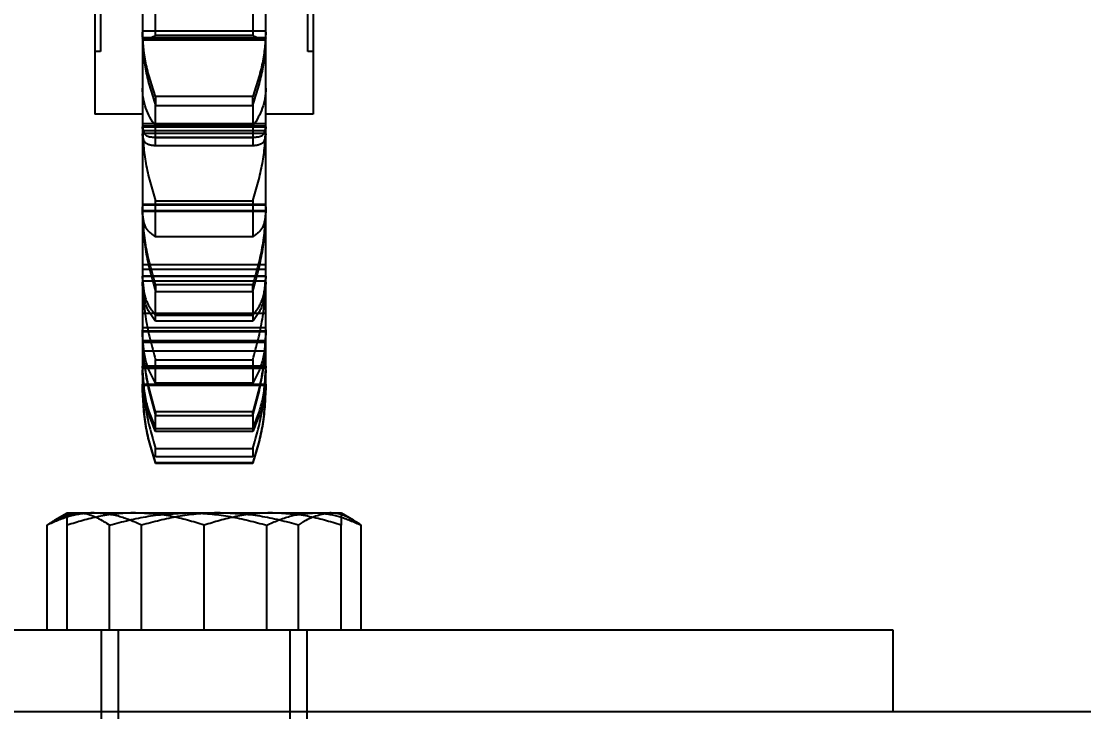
# Model space of a CAD drawing. Header units: metres. Extents: x 0 to 63075, y 0 to 44550.
# Drawn here: x 37029.4 to 37091.4, y 17290.1 to 17330.5 of the extents above; entities that cross this region are included whole.
import ezdxf

# ---------------------------------------------------------------- set-up
doc = ezdxf.new("R2010")
doc.units = ezdxf.units.M
doc.header["$LTSCALE"] = 75
doc.linetypes.add('HIDDEN2', pattern=[4.7625, 3.175, -1.5875])
for name, color, linetype in [('SDM', 7, 'Continuous'), ('SL4', 4, 'Continuous'), ('ST1', 7, 'HIDDEN2')]:
    doc.layers.add(name, color=color, linetype=linetype)
doc.styles.add('ROMANS', font='ROMANS.SHX')
doc.dimstyles.new('75___1-75', dxfattribs={"dimscale": 75, "dimtxt": 2.5, "dimasz": 2, "dimexe": 1.5, "dimexo": 1, "dimgap": 0.5, "dimtad": 1, "dimdec": 0, "dimzin": 12, "dimtxsty": 'ROMANS', "dimcen": 0, "dimclrd": 256, "dimclre": 256, "dimclrt": 3, "dimazin": 3, "dimtfac": 1, "dimtdec": 0, "dimtmove": 0, "dimatfit": 0, "dimfxl": 1, "dimlwd": -1, "dimlwe": -1, "dimarcsym": 0})

# ---------------------------------------------------------------- blocks, each defined once
blk = doc.blocks.new('*D28')
at = {"layer": 'Defpoints', "color": 0, "transparency": 16777216}
for p in [(33880.105, 17728.439), (37150.032, 17728.439), (37007.794, 17285.374)]:
    blk.add_point(p, dxfattribs=at)
at = {"layer": 'SDM', "transparency": 16777216}
for p, q in [((33880.105, 17878.439), (33880.105, 18585.582)), ((37075.032, 17728.439), (33767.605, 17728.439)), ((33880.105, 17285.374), (33880.105, 17728.439)), ((36932.794, 17285.374), (33767.605, 17285.374)), ((33880.105, 17135.374), (33880.105, 16985.374))]:
    blk.add_line(p, q, dxfattribs=at)
for points in [[(33855.105, 17878.439), (33905.105, 17878.439), (33880.105, 17728.439)], [(33855.105, 17135.374), (33905.105, 17135.374), (33880.105, 17285.374)]]:
    blk.add_solid(points, dxfattribs=at)
at = {"layer": 'SDM', "color": 3, "transparency": 16777216, "insert": (33748.855, 18307.01), "char_height": 187.5, "attachment_point": 5, "rotation": 90, "style": 'ROMANS'}
blk.add_mtext('443', dxfattribs=at)
blk = doc.blocks.new('A$C542b401d')
at = {"layer": 'SL4'}
blk.add_line((50.763, 1350), (335.238, 1350), dxfattribs=at)
at = {"layer": 'ST1'}
for p, q in [((296.944, 1388.561), (296.944, 1396.401)), ((309.056, 1396.401), (309.056, 1388.561)), ((296.625, 1394.546), (296.625, 1384.896)), ((299.395, 1389.303), (299.395, 1394.911)), ((306.605, 1394.911), (306.605, 1389.303)), ((309.375, 1394.546), (309.375, 1384.896)), ((300.157, 1392.077), (300.157, 1389.499)), ((305.843, 1389.499), (305.843, 1392.077)), ((306.605, 1389.769), (299.395, 1389.769)), ((300.157, 1389.499), (305.843, 1389.499)), ((299.393, 1389.22), (306.608, 1389.22)), ((306.605, 1389.38), (299.395, 1389.38)), ((306.605, 1389.352), (299.395, 1389.352)), ((299.395, 1389.352), (299.395, 1389.336)), ((299.395, 1389.336), (299.395, 1389.352)), ((299.395, 1389.214), (299.395, 1389.336)), ((306.605, 1389.303), (299.395, 1389.303)), ((299.395, 1389.214), (299.395, 1389.303)), ((299.395, 1386.413), (299.395, 1389.214)), ((306.605, 1389.336), (306.605, 1389.352)), ((306.605, 1389.352), (306.605, 1389.336)), ((306.605, 1389.303), (306.605, 1389.214)), ((306.605, 1389.214), (306.605, 1386.413)), ((296.625, 1388.561), (296.944, 1388.561)), ((309.056, 1388.561), (309.375, 1388.561)), ((299.395, 1383.755), (299.395, 1386.413)), ((306.605, 1386.413), (306.605, 1383.755)), ((300.157, 1385.415), (300.157, 1385.925)), ((300.157, 1385.925), (305.843, 1385.925)), ((305.843, 1385.925), (305.843, 1385.415)), ((300.157, 1385.415), (300.157, 1384.22)), ((305.843, 1385.415), (300.157, 1385.415)), ((305.843, 1384.22), (305.843, 1385.415)), ((296.625, 1384.896), (299.395, 1384.896)), ((306.605, 1384.896), (309.375, 1384.896)), ((306.605, 1384.358), (299.395, 1384.358)), ((306.605, 1384.215), (299.395, 1384.215)), ((306.605, 1384.17), (299.395, 1384.17)), ((299.395, 1384.067), (299.395, 1384.17)), ((299.395, 1384.17), (299.395, 1384.067)), ((306.605, 1383.952), (299.395, 1383.952)), ((300.157, 1384.22), (305.843, 1384.22)), ((300.157, 1384.22), (300.157, 1383.049)), ((305.843, 1383.049), (305.843, 1384.22)), ((306.605, 1384.17), (306.605, 1384.067)), ((306.605, 1384.067), (306.605, 1384.17)), ((306.605, 1383.795), (299.395, 1383.795)), ((299.395, 1379.239), (299.395, 1383.755)), ((300.073, 1383.536), (305.927, 1383.536)), ((305.843, 1383.54), (300.157, 1383.54)), ((306.605, 1383.755), (306.605, 1379.239)), ((300.157, 1383.049), (305.843, 1383.049)), ((306.605, 1379.643), (299.395, 1379.643)), ((306.605, 1379.603), (299.395, 1379.603)), ((305.843, 1379.833), (300.157, 1379.833)), ((300.157, 1379.833), (300.157, 1377.732)), ((305.843, 1377.732), (305.843, 1379.833)), ((299.395, 1379.277), (299.395, 1379.218)), ((306.605, 1379.277), (299.395, 1379.277)), ((299.395, 1379.218), (299.395, 1379.277)), ((306.605, 1379.239), (299.395, 1379.239)), ((299.395, 1379.123), (299.395, 1379.239)), ((299.395, 1375.09), (299.395, 1379.123)), ((306.605, 1379.218), (306.605, 1379.277)), ((306.605, 1379.277), (306.605, 1379.218)), ((306.605, 1379.239), (306.605, 1379.123)), ((306.605, 1379.123), (306.605, 1375.09)), ((300.157, 1377.732), (305.843, 1377.732)), ((306.605, 1376.118), (299.395, 1376.118)), ((306.605, 1375.853), (299.395, 1375.853)), ((306.605, 1375.463), (299.395, 1375.463)), ((306.605, 1375.431), (299.395, 1375.431)), ((299.395, 1375.308), (299.395, 1375.431)), ((299.395, 1375.431), (299.395, 1375.308)), ((306.605, 1375.169), (299.395, 1375.169)), ((306.605, 1375.431), (306.605, 1375.308)), ((306.605, 1375.308), (306.605, 1375.431)), ((299.395, 1372.215), (299.395, 1375.09)), ((300.157, 1374.551), (300.157, 1374.938)), ((300.157, 1374.938), (305.843, 1374.938)), ((305.843, 1374.551), (300.157, 1374.551)), ((300.157, 1374.551), (300.157, 1372.803)), ((305.843, 1374.938), (305.843, 1374.551)), ((305.843, 1372.803), (305.843, 1374.551)), ((306.605, 1375.09), (306.605, 1372.215)), ((306.605, 1373.288), (299.395, 1373.288)), ((305.843, 1373.16), (300.157, 1373.16)), ((300.157, 1372.803), (305.843, 1372.803)), ((306.605, 1372.433), (299.395, 1372.433)), ((299.395, 1372.238), (299.395, 1372.143)), ((306.605, 1372.238), (299.395, 1372.238)), ((299.395, 1372.143), (299.395, 1372.238)), ((306.605, 1372.215), (299.395, 1372.215)), ((299.395, 1372.086), (299.395, 1372.215)), ((299.395, 1369.965), (299.395, 1372.086)), ((306.605, 1372.143), (306.605, 1372.238)), ((306.605, 1372.238), (306.605, 1372.143)), ((306.605, 1372.215), (306.605, 1372.086)), ((306.605, 1372.086), (306.605, 1369.965)), ((306.605, 1371.684), (299.395, 1371.684)), ((306.605, 1371.592), (299.395, 1371.592)), ((306.605, 1371.081), (299.395, 1371.081)), ((306.605, 1370.206), (299.395, 1370.206)), ((306.605, 1370.191), (299.395, 1370.191)), ((299.395, 1370.062), (299.395, 1370.191)), ((299.395, 1370.191), (299.395, 1370.062)), ((300.157, 1370.557), (300.157, 1369.186)), ((305.843, 1370.557), (300.157, 1370.557)), ((305.843, 1369.186), (305.843, 1370.557)), ((306.605, 1370.191), (306.605, 1370.062)), ((306.605, 1370.062), (306.605, 1370.191)), ((306.605, 1370.074), (299.395, 1370.074)), ((299.395, 1369.078), (299.395, 1369.965)), ((306.605, 1369.965), (306.605, 1369.078)), ((299.395, 1369.124), (299.395, 1368.997)), ((306.605, 1369.124), (299.395, 1369.124)), ((299.395, 1369.082), (299.395, 1368.963)), ((306.605, 1369.082), (299.395, 1369.082)), ((299.395, 1368.963), (299.395, 1369.082)), ((306.605, 1369.078), (299.395, 1369.078)), ((299.395, 1368.951), (299.395, 1369.078)), ((299.395, 1368.833), (299.395, 1368.951)), ((300.157, 1369.186), (305.843, 1369.186)), ((306.605, 1368.997), (306.605, 1369.124)), ((306.605, 1368.963), (306.605, 1369.082)), ((306.605, 1369.082), (306.605, 1368.963)), ((306.605, 1369.078), (306.605, 1368.951)), ((306.605, 1368.951), (306.605, 1368.833)), ((300.157, 1367.293), (300.157, 1367.509)), ((300.157, 1367.509), (305.843, 1367.509)), ((305.843, 1367.293), (300.157, 1367.293)), ((300.157, 1367.293), (300.157, 1366.373)), ((305.843, 1367.509), (305.843, 1367.293)), ((305.843, 1366.373), (305.843, 1367.293)), ((305.843, 1366.552), (300.157, 1366.552)), ((300.157, 1366.373), (305.843, 1366.373)), ((300.157, 1365.368), (300.157, 1364.892)), ((305.843, 1365.368), (300.157, 1365.368)), ((305.843, 1364.892), (305.843, 1365.368)), ((300.157, 1364.892), (305.843, 1364.892)), ((300.157, 1364.515), (300.157, 1364.535)), ((300.157, 1364.535), (305.843, 1364.535)), ((305.843, 1364.515), (300.157, 1364.515)), ((300.157, 1364.515), (300.157, 1364.5)), ((300.157, 1364.5), (305.843, 1364.5)), ((305.843, 1364.535), (305.843, 1364.515)), ((305.843, 1364.5), (305.843, 1364.515)), ((295, 1361.612), (294.289, 1361.202)), ((299, 1361.612), (295, 1361.612)), ((307, 1361.612), (299, 1361.612)), ((311, 1361.612), (307, 1361.612)), ((311.711, 1361.202), (311, 1361.612)), ((293.825, 1354.762), (293.825, 1360.898)), ((295, 1354.762), (295, 1360.898)), ((297.481, 1354.762), (297.481, 1360.898)), ((299.344, 1354.762), (299.344, 1360.898)), ((303, 1354.762), (303, 1360.898)), ((306.656, 1354.762), (306.656, 1360.898)), ((308.519, 1354.762), (308.519, 1360.898)), ((311, 1354.762), (311, 1360.898)), ((312.175, 1354.762), (312.175, 1360.898)), ((262.765, 1350), (262.765, 1354.762)), ((262.765, 1354.762), (325.003, 1354.762)), ((297, 1354.762), (297, 1350)), ((298, 1354.762), (298, 1325.59)), ((308, 1325.59), (308, 1354.762)), ((309, 1350), (309, 1354.762)), ((297, 1350), (297, 1343.65)), ((309, 1343.65), (309, 1350))]:
    blk.add_line(p, q, dxfattribs=at)
for centre, start, end in [((303.153, 1386.49), 181.16395, 217.14838), ((302.847, 1386.49), 322.85162, 358.83605)]:
    blk.add_arc(centre, 3.759, start, end, dxfattribs=at)
for points, knots in [([(299.395, 1389.682), (299.433, 1389.104), (299.508, 1387.947), (299.94, 1386.6), (300.157, 1385.925)], [0, 0, 0, 0, 0.499427, 1, 1, 1, 1]), ([(299.551, 1389.254), (299.564, 1389.243), (299.633, 1389.186), (299.922, 1389.358), (300.157, 1389.499)], [0, 0, 0, 0, 0.183122, 1, 1, 1, 1]), ([(305.843, 1385.925), (306.059, 1386.599), (306.492, 1387.946), (306.567, 1389.104), (306.605, 1389.682)], [0, 0, 0, 0, 0.5003717, 1, 1, 1, 1]), ([(305.843, 1389.499), (306.078, 1389.359), (306.366, 1389.186), (306.436, 1389.244), (306.448, 1389.254)], [0, 0, 0, 0, 0.815701, 1, 1, 1, 1]), ([(300.157, 1385.415), (299.941, 1386.094), (299.508, 1387.453), (299.433, 1388.627), (299.395, 1389.214)], [0, 0, 0, 0, 0.5001333, 1, 1, 1, 1]), ([(306.605, 1389.214), (306.567, 1388.628), (306.492, 1387.454), (306.06, 1386.095), (305.843, 1385.415)], [0, 0, 0, 0, 0.499098, 1, 1, 1, 1]), ([(300.073, 1383.559), (299.891, 1383.571), (299.496, 1383.596), (299.43, 1383.974), (299.395, 1384.177)], [0, 0, 0, 0, 0.4599897, 1, 1, 1, 1]), ([(300.157, 1379.833), (299.941, 1380.571), (299.508, 1382.046), (299.433, 1383.394), (299.395, 1384.067)], [0, 0, 0, 0, 0.500513, 1, 1, 1, 1]), ([(306.605, 1384.067), (306.567, 1383.394), (306.492, 1382.046), (306.059, 1380.571), (305.843, 1379.833)], [0, 0, 0, 0, 0.49948, 1, 1, 1, 1]), ([(306.605, 1384.177), (306.57, 1383.974), (306.504, 1383.596), (306.109, 1383.571), (305.927, 1383.559)], [0, 0, 0, 0, 0.5400023, 1, 1, 1, 1]), ([(299.395, 1383.755), (299.433, 1383.543), (299.508, 1383.117), (299.94, 1383.072), (300.157, 1383.049)], [0, 0, 0, 0, 0.499098, 1, 1, 1, 1]), ([(305.843, 1383.049), (306.059, 1383.072), (306.492, 1383.117), (306.567, 1383.543), (306.605, 1383.755)], [0, 0, 0, 0, 0.500133, 1, 1, 1, 1]), ([(299.395, 1379.489), (299.433, 1378.748), (299.508, 1377.264), (299.94, 1375.714), (300.157, 1374.938)], [0, 0, 0, 0, 0.499098, 1, 1, 1, 1]), ([(305.843, 1374.938), (306.059, 1375.713), (306.492, 1377.263), (306.567, 1378.747), (306.605, 1379.489)], [0, 0, 0, 0, 0.500133, 1, 1, 1, 1]), ([(299.395, 1379.218), (299.433, 1378.877), (299.508, 1378.194), (299.941, 1377.886), (300.157, 1377.732)], [0, 0, 0, 0, 0.499464, 1, 1, 1, 1]), ([(300.157, 1374.551), (299.941, 1375.329), (299.508, 1376.883), (299.433, 1378.377), (299.395, 1379.123)], [0, 0, 0, 0, 0.500534, 1, 1, 1, 1]), ([(305.843, 1377.732), (306.059, 1377.886), (306.492, 1378.194), (306.567, 1378.877), (306.605, 1379.218)], [0, 0, 0, 0, 0.500529, 1, 1, 1, 1]), ([(306.605, 1379.123), (306.567, 1378.377), (306.492, 1376.883), (306.059, 1375.329), (305.843, 1374.551)], [0, 0, 0, 0, 0.499459, 1, 1, 1, 1]), ([(300.157, 1373.16), (299.941, 1373.441), (299.508, 1374.003), (299.433, 1374.924), (299.395, 1375.385)], [0, 0, 0, 0, 0.5002609, 1, 1, 1, 1]), ([(300.157, 1370.557), (299.941, 1371.349), (299.508, 1372.93), (299.433, 1374.516), (299.395, 1375.308)], [0, 0, 0, 0, 0.500372, 1, 1, 1, 1]), ([(306.605, 1375.385), (306.567, 1374.925), (306.492, 1374.003), (306.06, 1373.441), (305.843, 1373.16)], [0, 0, 0, 0, 0.499419, 1, 1, 1, 1]), ([(306.605, 1375.308), (306.567, 1374.516), (306.492, 1372.931), (306.06, 1371.349), (305.843, 1370.557)], [0, 0, 0, 0, 0.499427, 1, 1, 1, 1]), ([(299.395, 1375.09), (299.433, 1374.62), (299.508, 1373.679), (299.94, 1373.096), (300.157, 1372.803)], [0, 0, 0, 0, 0.499124, 1, 1, 1, 1]), ([(305.843, 1372.803), (306.059, 1373.095), (306.492, 1373.679), (306.567, 1374.62), (306.605, 1375.09)], [0, 0, 0, 0, 0.500152, 1, 1, 1, 1]), ([(299.395, 1372.305), (299.433, 1371.49), (299.508, 1369.858), (299.94, 1368.293), (300.157, 1367.509)], [0, 0, 0, 0, 0.4994185, 1, 1, 1, 1]), ([(299.395, 1372.143), (299.433, 1371.568), (299.508, 1370.416), (299.941, 1369.596), (300.157, 1369.186)], [0, 0, 0, 0, 0.499479, 1, 1, 1, 1]), ([(300.157, 1367.293), (299.941, 1368.074), (299.508, 1369.636), (299.433, 1371.27), (299.395, 1372.086)], [0, 0, 0, 0, 0.500513, 1, 1, 1, 1]), ([(305.843, 1367.509), (306.059, 1368.292), (306.492, 1369.857), (306.567, 1371.489), (306.605, 1372.305)], [0, 0, 0, 0, 0.500261, 1, 1, 1, 1]), ([(305.843, 1369.186), (306.059, 1369.596), (306.492, 1370.416), (306.567, 1371.568), (306.605, 1372.143)], [0, 0, 0, 0, 0.500514, 1, 1, 1, 1]), ([(306.605, 1372.086), (306.567, 1371.27), (306.492, 1369.636), (306.059, 1368.074), (305.843, 1367.293)], [0, 0, 0, 0, 0.49948, 1, 1, 1, 1]), ([(300.157, 1366.552), (299.941, 1367.069), (299.508, 1368.103), (299.433, 1369.433), (299.395, 1370.097)], [0, 0, 0, 0, 0.500133, 1, 1, 1, 1]), ([(300.157, 1365.368), (299.941, 1366.117), (299.508, 1367.615), (299.433, 1369.246), (299.395, 1370.062)], [0, 0, 0, 0, 0.500133, 1, 1, 1, 1]), ([(299.395, 1369.965), (299.433, 1369.294), (299.508, 1367.951), (299.941, 1366.899), (300.157, 1366.373)], [0, 0, 0, 0, 0.499464, 1, 1, 1, 1]), ([(306.605, 1370.097), (306.567, 1369.434), (306.492, 1368.104), (306.06, 1367.07), (305.843, 1366.552)], [0, 0, 0, 0, 0.499098, 1, 1, 1, 1]), ([(306.605, 1370.062), (306.567, 1369.248), (306.492, 1367.616), (306.06, 1366.118), (305.843, 1365.368)], [0, 0, 0, 0, 0.499098, 1, 1, 1, 1]), ([(305.843, 1366.373), (306.059, 1366.899), (306.492, 1367.951), (306.567, 1369.294), (306.605, 1369.965)], [0, 0, 0, 0, 0.500529, 1, 1, 1, 1]), ([(299.395, 1368.997), (299.433, 1368.207), (299.508, 1366.624), (299.941, 1365.231), (300.157, 1364.535)], [0, 0, 0, 0, 0.499479, 1, 1, 1, 1]), ([(300.157, 1364.515), (299.941, 1365.206), (299.508, 1366.587), (299.433, 1368.164), (299.395, 1368.951)], [0, 0, 0, 0, 0.500372, 1, 1, 1, 1]), ([(305.843, 1364.535), (306.059, 1365.231), (306.492, 1366.624), (306.567, 1368.207), (306.605, 1368.997)], [0, 0, 0, 0, 0.500514, 1, 1, 1, 1]), ([(306.605, 1368.951), (306.567, 1368.164), (306.492, 1366.587), (306.06, 1365.206), (305.843, 1364.515)], [0, 0, 0, 0, 0.499427, 1, 1, 1, 1]), ([(293.825, 1360.898), (294.299, 1361.196), (294.902, 1361.574), (295.521, 1361.606), (295.653, 1361.612)], [0, 0, 0, 0, 0.785622, 1, 1, 1, 1]), ([(296.585, 1361.612), (296.519, 1361.612), (296.024, 1361.605), (295.09, 1361.449), (294.249, 1361.083), (293.825, 1360.898)], [0, 0, 0, 0, 0.070086, 0.530782, 1, 1, 1, 1]), ([(295, 1360.898), (295.65, 1361.098), (296.961, 1361.501), (298.316, 1361.575), (299, 1361.612)], [0, 0, 0, 0, 0.495458, 1, 1, 1, 1]), ([(295, 1361.612), (295, 1361.518), (295, 1361.4), (295, 1360.978), (295, 1360.898)], [0, 0, 0, 0, 0.811304, 1, 1, 1, 1]), ([(295.653, 1361.612), (296.155, 1361.518), (296.774, 1361.4), (297.369, 1360.978), (297.481, 1360.898)], [0, 0, 0, 0, 0.811304, 1, 1, 1, 1]), ([(299.344, 1360.898), (298.896, 1361.098), (297.992, 1361.501), (297.057, 1361.575), (296.585, 1361.612)], [0, 0, 0, 0, 0.495458, 1, 1, 1, 1]), ([(297.481, 1360.898), (298.226, 1361.098), (299.73, 1361.501), (301.284, 1361.575), (302.068, 1361.612)], [0, 0, 0, 0, 0.495458, 1, 1, 1, 1]), ([(299, 1361.612), (299.095, 1361.612), (299.813, 1361.605), (301.167, 1361.449), (302.385, 1361.083), (303, 1360.898)], [0, 0, 0, 0, 0.070086, 0.530782, 1, 1, 1, 1]), ([(303.932, 1361.612), (303.823, 1361.612), (303, 1361.605), (301.447, 1361.449), (300.05, 1361.083), (299.344, 1360.898)], [0, 0, 0, 0, 0.070086, 0.530782, 1, 1, 1, 1]), ([(302.068, 1361.612), (302.177, 1361.612), (303, 1361.605), (304.553, 1361.449), (305.95, 1361.083), (306.656, 1360.898)], [0, 0, 0, 0, 0.070086, 0.530782, 1, 1, 1, 1]), ([(303, 1360.898), (303.65, 1361.098), (304.961, 1361.501), (306.316, 1361.575), (307, 1361.612)], [0, 0, 0, 0, 0.495458, 1, 1, 1, 1]), ([(308.519, 1360.898), (307.774, 1361.098), (306.27, 1361.501), (304.716, 1361.575), (303.932, 1361.612)], [0, 0, 0, 0, 0.495458, 1, 1, 1, 1]), ([(306.656, 1360.898), (307.104, 1361.098), (308.008, 1361.501), (308.943, 1361.575), (309.415, 1361.612)], [0, 0, 0, 0, 0.495458, 1, 1, 1, 1]), ([(307, 1361.612), (307.095, 1361.612), (307.813, 1361.605), (309.167, 1361.449), (310.385, 1361.083), (311, 1360.898)], [0, 0, 0, 0, 0.070086, 0.530782, 1, 1, 1, 1]), ([(310.347, 1361.612), (310.214, 1361.606), (309.596, 1361.574), (308.993, 1361.196), (308.519, 1360.898)], [0, 0, 0, 0, 0.214378, 1, 1, 1, 1]), ([(309.415, 1361.612), (309.481, 1361.612), (309.976, 1361.605), (310.91, 1361.449), (311.751, 1361.083), (312.175, 1360.898)], [0, 0, 0, 0, 0.070086, 0.530782, 1, 1, 1, 1]), ([(312.175, 1360.898), (312.062, 1360.978), (311.468, 1361.4), (310.849, 1361.518), (310.347, 1361.612)], [0, 0, 0, 0, 0.188696, 1, 1, 1, 1]), ([(311, 1360.898), (311, 1360.978), (311, 1361.4), (311, 1361.518), (311, 1361.612)], [0, 0, 0, 0, 0.188696, 1, 1, 1, 1])]:
    blk.add_open_spline(points, degree=3, knots=knots, dxfattribs=at)

msp = doc.modelspace()

# ---------------------------------------------------------------- block references
at = {"layer": 'SDM', "xscale": -1}
msp.add_blockref('A$C542b401d', (37343.032, 15940.136), dxfattribs=at)

# ---------------------------------------------------------------- dimensions: what is measured, and where the dimension line sits
at = {"layer": 'SDM'}
dim = msp.add_linear_dim(base=(33880.105, 17728.439), p1=(37007.794, 17285.374), p2=(37150.032, 17728.439), angle=90, dimstyle='75___1-75', dxfattribs=at)
dim.commit()
dim.dimension.update_dxf_attribs({"geometry": '*D28', "text_midpoint": (33748.855, 18307.01)})

doc.saveas('drawing.dxf')
